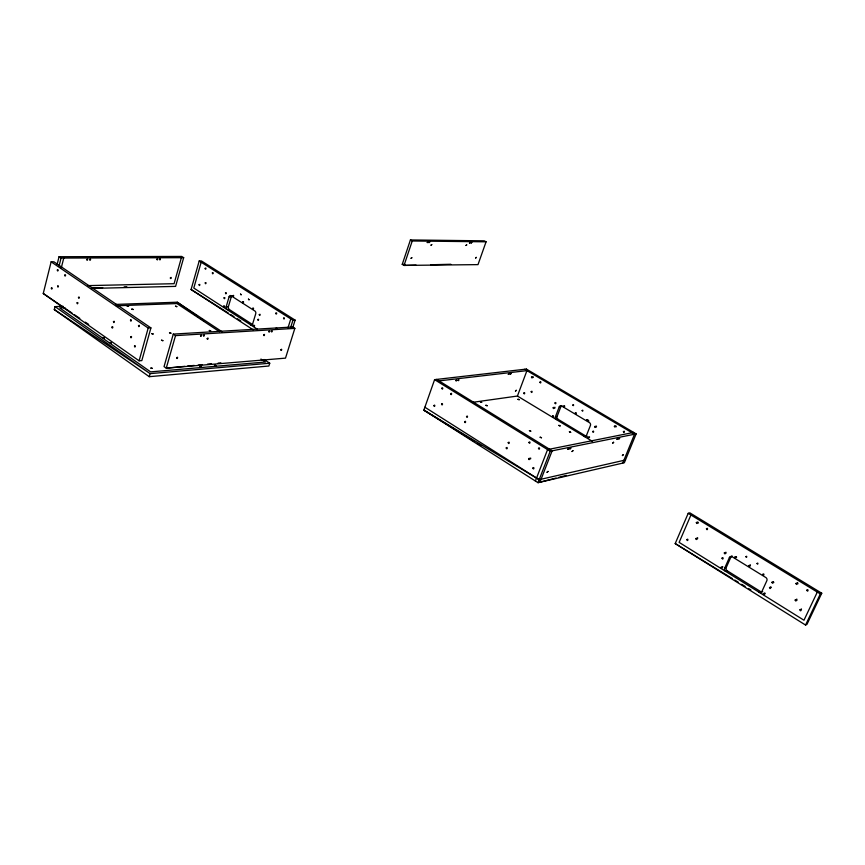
<?xml version="1.0" encoding="UTF-8"?>
<svg xmlns="http://www.w3.org/2000/svg" width="865" height="865" viewBox="0 0 865 865"><rect width="100%" height="100%" fill="white"/><g stroke="black" fill="none" stroke-linecap="round" stroke-linejoin="round"><path stroke-width="1.3" d="M615.988 426.002L616.334 426.769M697.925 522.092L698.477 523.011M736.342 556.573L736.58 557.309M764.898 593.012L765.136 593.747M770.996 586.935L771.115 587.519M773.407 581.691L773.807 582.567M275.816 328.311L276.778 328.203M43.25 293.495L51.143 261.825L53.911 261.803L150.91 327.911L141.817 360.597L139.103 360.813L43.25 293.495L63.188 307.064M533.251 376.816L533.305 377.486M57.101 264.539L59.058 256.721L181.737 256.44L183.672 257.683L175.606 286.38L90.847 288.434M59.08 265.89L61.047 258.062L59.058 256.721M61.166 268.334L63.761 258.051M264.095 359.494L269.729 363.224L268.864 366.014L149.267 376.686L54.29 309.562L55.036 306.61L63.102 306.318M139.103 360.813L148.185 328.051L51.143 261.825M181.391 257.683L174.092 283.698L87.679 285.623M149.267 376.686L150.121 373.626L269.729 363.224M173.281 334.106L164.047 366.619L166.253 368.155L285.504 358.132L294.835 328.376L292.673 327.002L173.281 334.106L175.519 335.62L294.835 328.376M175.519 335.62L166.253 368.155L184.883 366.338M253.218 329.846L191.079 289.515L199.21 260.981L201.459 260.971L295.106 320.126L292.705 327.792M201.167 262.214L193.782 288.045L257.283 329.165M252.915 324.786L229.16 309.421L226.944 309.519A2.033 1.438 85.8 0 1 226.154 306.826L229.128 296.717A2.033 1.438 86.1 0 1 231.009 295.733L254.916 311.022A2.054 1.471 85.7 0 1 255.726 313.757L252.634 323.943A2.054 1.471 85.3 0 1 250.709 324.916M229.16 309.421A2.022 1.438 85.8 0 1 228.371 306.729L231.355 296.641A2.033 1.438 86.1 0 1 232.134 295.592M725.919 552.216L726.103 553.124M722.718 566.532L722.697 567.105M288.023 327.759L290.791 318.904M290.521 327.921L292.921 320.245L295.106 320.126M801.433 608.949L801.412 609.533M402.236 264.366L410.41 239.951L484.292 240.838L486.065 241.811L477.999 264.625L404.042 265.414L402.236 264.366L404.928 264.344M486.065 241.811L412.237 240.989L404.042 265.414L416.076 265.123M473.35 402.236L517.421 396.04L526.947 370.631L526.374 369.085L434.598 379.649L423.861 410.118L537.998 482.67L624.346 462.732L636.132 433.895L526.374 369.085M561.872 405.566A2.044 1.708 81 0 0 560.92 406.572L557.092 416.487A2.044 1.698 80.4 0 0 557.947 419.222L556.271 419.514A2.044 1.698 80.4 0 1 555.406 416.768L559.255 406.831A2.044 1.708 81 0 1 561.515 405.955L589.53 422.693A2.076 1.752 79.6 0 1 590.417 425.483L586.448 435.495A2.065 1.741 79 0 1 584.135 436.349L585.778 436.025A2.065 1.741 79 0 0 587.119 436.176M535.392 481.016L547.577 449.595L633.634 432.424M636.132 433.895L550.216 451.227L537.998 482.67L556.065 478.053M539.922 482.227L552.13 450.838L436.63 379.411M622.746 463.099L634.532 434.219L524.666 369.279M675.197 543.566L688.205 513.334L689.805 512.837L821.75 593.228L806.991 624.314L805.553 625.049L675.197 543.566L732.504 578.674M690.94 514.999L679.133 542.377L803.974 620.227L817.306 592.071M762.703 591.628A2.346 2.044 62.5 0 1 760.595 591.574L727.184 570.759L725.627 571.365A2.314 2.011 65.7 0 1 724.632 568.262L729.4 557.557L730.947 556.974A2.314 2.022 66 0 1 732.114 555.935M727.184 570.759A2.314 2 65.6 0 1 726.178 567.656L730.947 556.974M805.553 625.049L820.334 593.909L821.75 593.228M554.93 407.242L554.908 408.053M530.656 458.007L530.634 458.915M589.476 436.749L589.454 437.582M596.374 426.056L596.45 427.029M750.377 564.78L750.344 565.699M797.53 582.513L797.952 583.81M796.773 599.045L797.022 600.267M697.612 537.641L697.568 538.808M760.595 591.574L759.092 592.233A2.357 2.054 62.6 0 0 761.903 591.476L766.855 580.685A2.357 2.065 62.8 0 0 765.828 577.517L732.158 556.768A2.314 2.022 66 0 0 729.4 557.557M724.632 568.262L726.178 567.656M558.649 477.394L566.391 475.415M473.923 441.226L423.861 410.118L539.165 479.675L625.471 459.985M555.406 416.768L557.092 416.487M559.255 406.831L560.92 406.572M526.947 370.631L439.02 380.892L434.598 379.649L550.216 451.227M187.543 366.079L194.203 365.43M198.193 365.041L202.183 364.652M207.513 364.133L211.503 363.743M218.153 363.095L220.824 362.835M148.185 328.051L150.91 327.911M226.154 306.826L228.371 306.729M65.102 307.691L59.707 307.897L150.607 371.874L265.404 362.024L260.927 359.062M116.288 305.799L176.903 303.561L219.472 331.684M93.344 287.937L102.719 287.613M124.138 286.856L126.82 286.769M115.478 304.426L177.26 302.199L222.37 331.965M229.128 296.717L231.355 296.641M430.792 264.755L450.849 264.268M61.047 258.062L183.672 257.683M410.41 239.951L412.237 240.989M586.697 419.73L588.935 421.06M556.152 418.141L586.189 436.274M517.421 396.04L592.514 441.41M688.205 513.334L820.334 593.909M734.796 580.069L738.234 582.177M741.673 584.286L745.111 586.394M748.549 588.503L750.842 589.908M477.339 443.345L480.745 445.464M199.21 260.981L292.921 320.245M191.079 289.515L228.328 313.076M230.587 314.503L233.972 316.644M237.367 318.785L240.751 320.926M424.877 407.22L539.165 479.675M54.29 309.562L150.121 373.626L55.036 306.61M65.394 308.578L72.044 313.098M74.26 314.601L79.796 318.374M85.332 322.148L88.652 324.407M177.26 302.199L198.236 316.806M200.442 318.352L203.751 320.656M283.536 318.266C284.347 320.764 284.899 316.32 283.536 318.266M433.873 405.609C434.749 408.28 435.452 403.62 433.873 405.609M441.561 404.096C442.458 406.788 443.161 402.095 441.561 404.096M441.799 388.299C442.696 390.991 443.388 386.287 441.799 388.299M450.654 393.802C451.552 396.505 452.265 391.78 450.654 393.802M464.624 421.785C465.521 424.51 466.257 419.785 464.624 421.785M466.527 416.552C467.435 419.276 468.16 414.54 466.527 416.552M506.209 447.962C507.139 450.752 507.917 445.94 506.209 447.962M508.198 442.664C509.139 445.453 509.907 440.631 508.198 442.664M523.79 393.132C524.633 395.597 525.314 391.283 523.79 393.132M528.591 458.742C529.531 461.564 530.332 456.709 528.591 458.742M528.947 442.415C529.899 445.237 530.699 440.371 528.947 442.415M531.175 391.704C532.029 394.18 532.71 389.845 531.175 391.704M531.499 377.194C532.353 379.67 533.035 375.324 531.499 377.194M532.883 468.062C533.824 470.884 534.635 466.03 532.883 468.062M538.495 448.351C539.457 451.184 540.257 446.297 538.495 448.351M539.944 382.2C540.809 384.687 541.49 380.319 539.944 382.2M552.486 416.119C553.341 418.628 554.054 414.27 552.486 416.119M553.135 407.815C553.989 410.313 554.703 405.955 553.135 407.815M554.984 402.993C555.849 405.501 556.552 401.122 554.984 402.993M563.71 406.161C564.586 408.68 565.299 404.29 563.71 406.161M572.879 405.036C573.506 406.928 574.133 403.652 572.879 405.036M575.29 413.07C576.166 415.6 576.89 411.189 575.29 413.07M582.156 410.551C582.772 412.443 583.421 409.156 582.156 410.551M586.978 420.044C587.854 422.596 588.589 418.163 586.978 420.044M587.703 437.387C588.578 439.939 589.324 435.517 587.703 437.387M592.676 431.549C593.552 434.1 594.298 429.667 592.676 431.549M594.612 426.672C595.488 429.224 596.255 424.823 594.612 426.672M614.366 426.304C615.264 428.889 616.031 424.401 614.366 426.304M623.416 431.667C624.325 434.262 625.092 429.764 623.416 431.667M686.832 539.652C687.805 542.463 688.713 537.706 686.832 539.652M695.752 538.636C696.725 541.468 697.633 536.678 695.752 538.636M696.336 522.611C697.32 525.433 698.228 520.633 696.336 522.611M706.446 528.785C707.429 531.629 708.349 526.807 706.446 528.785M721.107 567.321C722.091 570.186 723.043 565.364 721.107 567.321M722.005 558.163C722.989 561.039 723.94 556.206 722.005 558.163M724.308 552.973C725.303 555.849 726.243 551.005 724.308 552.973M734.807 557.168C735.812 560.044 736.764 555.189 734.807 557.168M745.911 556.638C746.668 558.812 747.392 555.146 745.911 556.638M487.2 405.728L485.892 405.296L487.2 405.728M748.712 565.721C749.717 568.629 750.69 563.742 748.712 565.721M757.059 563.472C757.816 565.656 758.551 561.98 757.059 563.472M762.757 574.382C763.773 577.301 764.768 572.392 762.757 574.382M763.395 593.671C764.411 596.601 765.406 591.714 763.395 593.671M769.504 587.584C770.52 590.525 771.526 585.616 769.504 587.584M771.915 582.34C772.942 585.281 773.948 580.361 771.915 582.34M795.162 600.072C796.2 603.046 797.227 598.093 795.162 600.072M795.908 583.507C796.957 586.481 797.984 581.496 795.908 583.507M799.93 609.847C800.968 612.82 802.006 607.857 799.93 609.847M806.84 590.19C807.888 593.174 808.926 588.178 806.84 590.19M411.07 258.278L411.827 257.781L411.07 258.278M481.664 402.312L480.356 401.89L481.664 402.312M427.256 242.578L427.959 242.005L427.256 242.578M428.986 242.6L429.689 242.027L428.986 242.6M431.04 245.184L431.743 244.611L431.04 245.184M466.03 245.455L466.7 244.892L466.03 245.455M455.898 380.622C456.817 382.038 457.066 378.2 455.898 380.622M458.072 380.362C458.969 381.779 459.272 377.951 458.072 380.362M469.479 242.989L470.138 242.438L469.479 242.989M471.079 243.011L471.739 242.46L471.079 243.011M475.664 257.997L476.258 257.402L475.664 257.997M508.328 374.415L509.161 373.658L508.328 374.415M510.296 374.188L511.129 373.431L510.296 374.188M515.475 391.077L516.297 390.331L515.475 391.077M547.08 472.301L547.988 471.414L547.08 472.301M86.727 259.63C87.549 261.792 88.425 257.424 86.727 259.63M89.636 259.619C90.457 261.76 91.312 257.446 89.636 259.619M567.862 449.346L568.759 448.481L567.862 449.346M569.905 448.935L570.803 448.07L569.905 448.935M572.068 451.519L572.954 450.654L572.068 451.519M51.359 288.121C51.619 290.943 52.992 286.693 51.359 288.121M57.339 270.031C57.62 272.864 58.993 268.572 57.339 270.031M57.62 286.142C57.89 288.975 59.274 284.693 57.62 286.142M64.767 275.124C65.048 277.968 66.443 273.654 64.767 275.124M77.072 302.826C77.342 305.691 78.769 301.388 77.072 302.826M78.477 297.376C78.704 300.231 80.24 295.96 78.477 297.376M156.857 259.327C157.56 261.36 158.436 257.273 156.857 259.327M159.495 259.316C160.176 261.36 161.085 257.229 159.495 259.316M111.985 327.089C112.212 329.976 113.823 325.694 111.985 327.089M113.466 321.575C113.693 324.472 115.305 320.147 113.466 321.575M170.351 278.011C171.021 279.99 171.908 275.957 170.351 278.011M612.788 443.107L613.62 442.285L612.788 443.107M130.496 320.115C130.777 323.078 132.291 318.644 130.496 320.115M130.691 336.777C130.961 339.729 132.486 335.328 130.691 336.777M617.015 439.344L617.848 438.533L617.015 439.344M618.853 438.977L619.621 438.112L618.853 438.977M134.486 346.022C134.767 348.973 136.302 344.584 134.486 346.022M138.508 325.608C138.789 328.581 140.335 324.137 138.508 325.608M622.422 455.541L623.232 454.731L622.422 455.541M176.622 357.926C177.412 360.067 178.374 355.547 176.622 357.926M199.091 284.661C199.339 287.212 200.691 283.342 199.091 284.661M205.178 268.366C205.427 270.94 206.789 267.026 205.178 268.366M205.254 282.866C205.502 285.428 206.865 281.536 205.254 282.866M200.518 335.782C201.253 337.934 202.248 333.436 200.518 335.782M212.379 272.94C212.639 275.513 214.012 271.599 212.379 272.94M203.362 335.609C204.086 337.75 205.081 333.263 203.362 335.609M207.157 338.712C207.881 340.842 208.876 336.377 207.157 338.712M224.057 297.83C224.262 300.404 225.776 296.554 224.057 297.83M225.495 292.932C225.711 295.516 227.203 291.613 225.495 292.932M223.711 306.156C223.959 308.729 225.365 304.869 223.711 306.156M232.89 295.657C233.15 298.263 234.556 294.316 232.89 295.657M240.546 294.111L241.108 294.749L240.546 294.111M242.762 301.961C243.022 304.577 244.449 300.62 242.762 301.961M248.46 299.139L249.023 299.777L248.46 299.139M252.731 308.329C252.991 310.968 254.44 306.989 252.731 308.329M253.769 325.597C253.975 328.213 255.543 324.31 253.769 325.597M257.792 319.52C258.051 322.158 259.5 318.19 257.792 319.52M259.295 314.557C259.522 317.196 261.068 313.238 259.295 314.557M275.859 313.195C276.119 315.866 277.6 311.843 275.859 313.195M263.652 335.069C264.268 337.091 265.252 332.884 263.652 335.069M268.766 331.555C269.361 333.587 270.388 329.349 268.766 331.555M271.318 331.403C271.913 333.414 272.929 329.23 271.318 331.403M280.855 349.882C281.439 351.85 282.433 347.708 280.855 349.882M215.936 365.625L214.509 365.235L215.936 365.625M201.08 366.89L199.674 366.436L201.08 366.89M210.66 330.863L209.308 330.484L210.66 330.863M152.381 368.404L150.888 368.079L152.381 368.404M170.913 333.187L169.518 332.809L170.913 333.187M162.89 340.669L161.506 340.226L162.89 340.669M176.817 306.632L175.519 306.199L176.817 306.632M570.662 432.305L569.408 431.776L570.662 432.305M153.116 333.987L151.689 333.587L153.116 333.987M560.109 425.915L558.866 425.385L560.109 425.915M541.49 437.744L540.16 437.236L541.49 437.744M111.347 342.897L109.866 342.486L111.347 342.897M133.221 309.508L131.826 309.119L133.221 309.508M530.742 431.127L529.423 430.629L530.742 431.127M104.233 337.891L102.74 337.48L104.233 337.891M128.55 306.34L127.166 306.015L128.55 306.34M519.216 399.695L517.951 399.273L519.216 399.695"/></g></svg>
